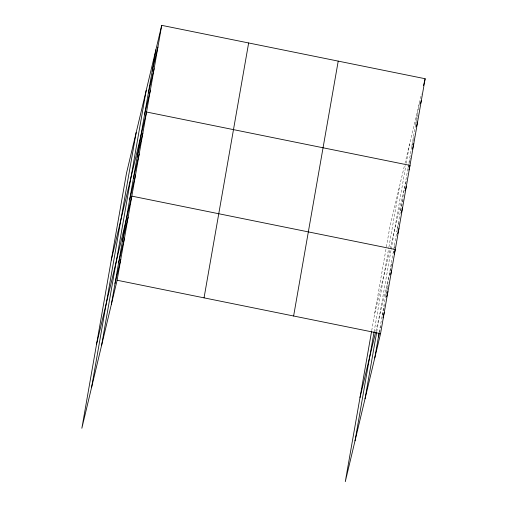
<?xml version="1.0" encoding="UTF-8"?>
<svg xmlns="http://www.w3.org/2000/svg" width="507" height="507" viewBox="0 0 507 507"><rect width="100%" height="100%" fill="white"/><g stroke="black" fill="none" stroke-linecap="round" stroke-linejoin="round"><path stroke-width="0.38" stroke-dasharray="2.54 1.9" d="M371.726 330.558L386.1 248.424M386.372 246.877L389.889 226.762L404.447 165.662M374.09 331.793L388.78 247.841M388.92 247.067L399.611 185.942M376.752 331.793L391.062 250.021M391.195 249.241L405.841 165.548M406.246 163.229L409.631 143.887M379.255 332.256L382.113 315.899M382.253 315.12L393.565 250.477M393.698 249.698L396.696 232.567M419.359 103.067L396.835 231.788L399.186 221.901M404.979 163.412L421.532 93.941M415.569 124.735L417.92 114.848M411.773 146.396L414.13 136.51M407.983 168.064L410.34 158.178M374.724 313.421L406.551 179.846M400.511 210.76L403.414 198.592M393.153 252.816L393.514 251.295M394.243 248.253L395.149 244.45M375.814 331.185L392.012 263.196M385.795 294.871L388.153 284.985M382.297 315.139L384.655 305.252M379.521 332.364L380.972 326.28"/><path stroke-width="0.76" d="M91.571 387.449L136.168 132.555M101.59 345.394L146.187 90.5M111.312 304.574L155.915 49.686M161.714 25.35L126.446 173.375L81.849 428.269L117.111 280.238L161.714 25.35L425.151 78.731L380.554 333.625L345.286 481.65L371.593 331.337M204.048 297.856L248.645 42.968M293.616 316.007L338.22 61.119M355.014 440.83L374.09 331.793M365.034 398.775L376.619 332.573M374.755 357.955L379.116 333.036M152.125 71.348L157.918 47.018M148.329 93.015L154.128 68.679M144.539 114.677L150.338 90.347M111.28 260.04L146.548 112.015L409.992 165.396L408.902 169.959M137.067 157.373L142.866 133.043M133.392 178.401L139.191 154.071M129.71 199.428L135.508 175.099M96.564 344.152L131.826 196.127L395.27 249.507L394.186 254.07M122.352 241.49L128.151 217.154M118.676 262.518L124.469 238.182M114.994 283.546L120.793 259.21M423.522 85.575L425.151 78.731M420.639 103.441L421.361 100.399M416.488 126.63L417.572 122.067M412.514 149.052L413.782 143.728M405.404 190.226L406.31 186.424M401.36 212.775L402.628 207.452M397.684 233.803L398.952 228.48M360.008 397.539L375.459 332.687M390.688 274.338L391.594 270.542M386.645 296.893L387.912 291.569M378.437 336.927L379.344 333.124M382.962 317.921L384.236 312.597M117.111 280.238L380.554 333.625"/></g></svg>
